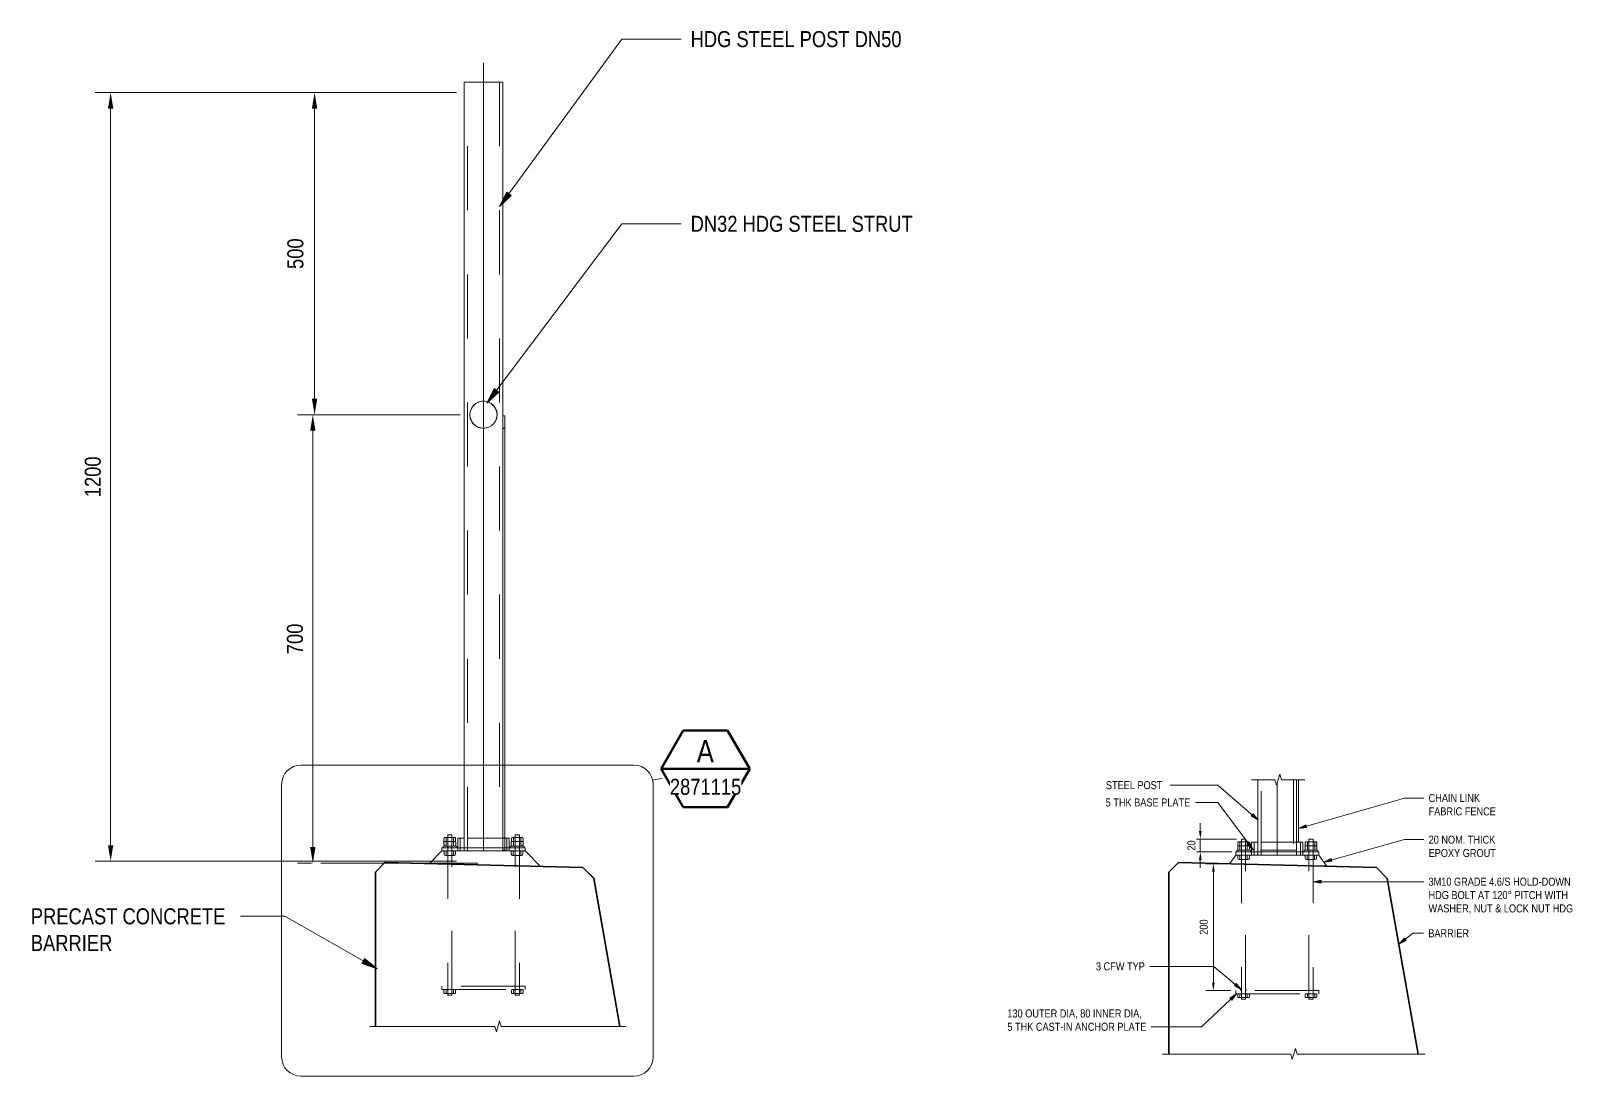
# Model space of a CAD drawing. Header units: metres. Extents: x 1 to 24, y 2 to 1737.
# Drawn here: x 9.389 to 11.798, y 20.427 to 22.059 of the extents above; entities that cross this region are included whole.
import ezdxf

# ---------------------------------------------------------------- set-up
doc = ezdxf.new("R2010")
doc.units = ezdxf.units.M
doc.linetypes.add('JacobsDash', pattern=[0.0045, 0.003, -0.0015])
doc.layers.get('Defpoints').update_dxf_attribs({"color": 41})
for name, color, linetype, lineweight in [('BRIDGE-HDRAIL', 7, 'Continuous', 18), ('D-BDGE', 7, 'Continuous', 13), ('D-BDGE-GEN-MOD', 7, 'Continuous', 35), ('D-BDGE-HDRAIL', 7, 'Continuous', 18), ('D-BDGE-LINE', 7, 'Continuous', 9), ('D-ENHA-GEN-ANNO-SYMB', 7, 'Continuous', 9), ('D-ENHA-TEXT', 7, 'Continuous', 9), ('D-ENHA-TEXT-DIMS', 7, 'Continuous', 9)]:
    doc.layers.add(name, color=color, linetype=linetype, lineweight=lineweight)
doc.styles.add('Arial Narrow', font='ARIALN.TTF', dxfattribs={"height": 0.025})
doc.styles.add('Arial Narrow_2', font='ARIALN.TTF', dxfattribs={"height": 0.035})
doc.styles.add('Arial Narrow_5', font='ARIALN.TTF', dxfattribs={"height": 0.0125})
doc.dimstyles.new('Dimension_Standard_O__mm__1', dxfattribs={"dimscale": 0.3048, "dimtxt": 0.025586, "dimasz": 0.082021, "dimexe": 0.07874, "dimexo": 0.049213, "dimgap": 0.049213, "dimtad": 1, "dimdec": 0, "dimlfac": 1000, "dimzin": 0, "dimdsep": 46, "dimtxsty": 'Arial Narrow', "dimsah": 1, "dimcen": 0.09, "dimaunit": 1, "dimadec": 4, "dimazin": 0, "dimtfac": 1, "dimtdec": 4, "dimtix": 1, "dimtmove": 0, "dimatfit": 3, "dimfxl": 1, "dimtvp": 1, "dimtfill": 1, "dimtolj": 1, "dimtzin": 0, "dimlwd": 18, "dimlwe": 18, "dimarcsym": 2})
doc.dimstyles.new('Dimension_Standard_O__mm__2', dxfattribs={"dimscale": 0.3048, "dimtxt": 0.012793, "dimasz": 0.04101, "dimexe": 0.03937, "dimexo": 0.024606, "dimgap": 0.024606, "dimtad": 1, "dimdec": 0, "dimlfac": 1000, "dimzin": 0, "dimdsep": 46, "dimtxsty": 'Arial Narrow_5', "dimsah": 1, "dimcen": 0.09, "dimaunit": 1, "dimadec": 4, "dimazin": 0, "dimtfac": 1, "dimtdec": 4, "dimtix": 1, "dimtmove": 0, "dimatfit": 3, "dimfxl": 1, "dimtvp": 1, "dimtfill": 1, "dimtolj": 1, "dimtzin": 0, "dimlwd": 18, "dimlwe": 18, "dimarcsym": 2})

# ---------------------------------------------------------------- blocks, each defined once
blk = doc.blocks.new('08_ADC_Barrier_Precast_T2D_MBP-02-B - MBP-02-B-7218747-North barrier Center Point')
at = {"layer": 'D-BDGE-GEN-MOD'}
for p, q in [((-1735.5106, 20.7611), (-1735.5256, 20.7461)), ((-1735.5256, 20.7461), (-1735.5256, 20.5051)), ((-1735.5105, 20.7612), (-1735.5106, 20.7611)), ((-1735.2017, 20.7533), (-1735.5106, 20.7611)), ((-1735.5105, 20.7612), (-1735.2016, 20.7534)), ((-1735.2017, 20.7533), (-1735.2016, 20.7534)), ((-1735.1846, 20.7362), (-1735.2017, 20.7533)), ((-1735.2016, 20.7534), (-1735.1846, 20.7363)), ((-1735.1846, 20.7363), (-1735.1439, 20.5051)), ((-1735.1846, 20.7363), (-1735.1846, 20.7362)), ((-1735.144, 20.5051), (-1735.1846, 20.7362))]:
    blk.add_line(p, q, dxfattribs=at)
blk = doc.blocks.new('Railing - 2930-7669621-North barrier Center Point')
at = {"layer": 'D-BDGE-HDRAIL', "lineweight": 9, "true_color": 0x969696}
h = blk.add_hatch(dxfattribs=at)
h.set_pattern_fill('FP_3', color=252, style=0, pattern_type=2)
h.set_pattern_definition([(89.775, (-1735.326, 20.777), (-0.00014117907, 0.03535082698), []), (90.225, (-1735.326, 20.777), (-0.00014117907, -0.03535082698), [])])
h.paths.add_polyline_path([(-1735.3235, 20.7801), (-1735.3234, 20.7802), (-1735.3235, 21.3337)])
at = {"layer": 'BRIDGE-HDRAIL'}
for p, q in [((-1735.3265, 21.4387), (-1735.3264, 21.4388)), ((-1735.3265, 21.4387), (-1735.3265, 20.7801)), ((-1735.3235, 21.4387), (-1735.3265, 21.4387)), ((-1735.3264, 21.4388), (-1735.3234, 21.4388)), ((-1735.3235, 21.4387), (-1735.3234, 21.4388)), ((-1735.3235, 20.7801), (-1735.3235, 21.4387)), ((-1735.3234, 21.4388), (-1735.3234, 20.7802)), ((-1735.3265, 20.7801), (-1735.3235, 20.7801)), ((-1735.3234, 20.7802), (-1735.3235, 20.7801))]:
    blk.add_line(p, q, dxfattribs=at)
blk = doc.blocks.new('Railing - Railing-7517329-North barrier Center Point')
at = {"layer": 'BRIDGE-HDRAIL'}
for p, q in [((-1735.3716, 21.475), (-1735.3716, 21.4749)), ((-1735.3418, 21.4448), (-1735.3417, 21.4449))]:
    blk.add_line(p, q, dxfattribs=at)
at = {"layer": 'BRIDGE-HDRAIL', "flags": 128}
for points in [[(-1735.3355, 21.4599), (-1735.3362, 21.4649), (-1735.338, 21.4697), (-1735.3409, 21.4739), (-1735.3447, 21.4773), (-1735.3492, 21.4797), (-1735.3542, 21.4809), (-1735.3593, 21.4809), (-1735.3643, 21.4797), (-1735.3688, 21.4773), (-1735.3726, 21.4739), (-1735.3755, 21.4697), (-1735.3773, 21.4649), (-1735.3779, 21.4599)], [(-1735.3779, 21.4599), (-1735.3773, 21.4548), (-1735.3755, 21.45), (-1735.3726, 21.4458), (-1735.3688, 21.4424), (-1735.3643, 21.4401), (-1735.3593, 21.4388), (-1735.3542, 21.4388), (-1735.3492, 21.4401), (-1735.3447, 21.4424), (-1735.3409, 21.4458), (-1735.338, 21.45), (-1735.3362, 21.4548), (-1735.3355, 21.4599)]]:
    blk.add_lwpolyline(points, dxfattribs=at)
at = {"layer": 'D-BDGE-HDRAIL'}
for p, q in [((-1735.3725, 21.474), (-1735.3688, 21.4773)), ((-1735.3409, 21.4458), (-1735.3446, 21.4425))]:
    blk.add_line(p, q, dxfattribs=at)
at = {"layer": 'D-BDGE-HDRAIL', "flags": 128}
for points in [[(-1735.3642, 21.4798), (-1735.3592, 21.481), (-1735.3541, 21.481), (-1735.3491, 21.4798), (-1735.3446, 21.4774), (-1735.3408, 21.474), (-1735.3379, 21.4698), (-1735.3361, 21.465), (-1735.3354, 21.46)], [(-1735.3354, 21.46), (-1735.3361, 21.4549), (-1735.3379, 21.4501)]]:
    blk.add_lwpolyline(points, dxfattribs=at)
blk.add_blockref('Railing - 2930-7669621-North barrier Center Point', (0, 0))
blk = doc.blocks.new('SC_DET_BREAK LINE - Std Break-7624116-North barrier Center Point')
at = {"layer": 'D-BDGE-LINE', "lineweight": 13}
for p, q in [((-1735.339, 20.5051), (-1735.534, 20.5051)), ((-1735.3365, 20.4964), (-1735.339, 20.5051)), ((-1735.3315, 20.5139), (-1735.3365, 20.4964)), ((-1735.329, 20.5051), (-1735.3315, 20.5139)), ((-1735.134, 20.5051), (-1735.329, 20.5051))]:
    blk.add_line(p, q, dxfattribs=at)
blk = doc.blocks.new('08_ADC_Barrier_Precast_T2D_MBP-02-B - MBP-02-B-7218747-North barrier Center Point - Callout 1')
at = {"layer": 'D-BDGE-GEN-MOD'}
for p, q in [((-1735.5106, 20.7611), (-1735.5256, 20.7461)), ((-1735.5256, 20.7461), (-1735.5255, 20.7462)), ((-1735.5256, 20.7461), (-1735.5256, 20.4619)), ((-1735.5105, 20.7612), (-1735.5106, 20.7611)), ((-1735.2017, 20.7533), (-1735.5106, 20.7611)), ((-1735.2017, 20.7533), (-1735.2016, 20.7534)), ((-1735.1846, 20.7362), (-1735.2017, 20.7533)), ((-1735.1845, 20.7363), (-1735.1846, 20.7362)), ((-1735.1364, 20.4619), (-1735.1846, 20.7362))]:
    blk.add_line(p, q, dxfattribs=at)
blk = doc.blocks.new('SC_DET_BREAK LINE - Std Break-7623947-North barrier Center Point - Callout 1')
at = {"layer": 'D-BDGE-LINE', "lineweight": 13}
for p, q in [((-1735.3355, 20.4619), (-1735.5355, 20.4619)), ((-1735.333, 20.4532), (-1735.3355, 20.4619)), ((-1735.328, 20.4707), (-1735.333, 20.4532)), ((-1735.3255, 20.4619), (-1735.328, 20.4707)), ((-1735.1255, 20.4619), (-1735.3255, 20.4619))]:
    blk.add_line(p, q, dxfattribs=at)
blk = doc.blocks.new('SC_DET_BREAK LINE - Std Break-7624014-North barrier Center Point - Callout 1')
at = {"layer": 'D-BDGE-LINE', "lineweight": 13}
for p, q in [((-1735.3968, 20.8902), (-1735.3601, 20.8902)), ((-1735.3601, 20.8902), (-1735.3576, 20.8815)), ((-1735.3576, 20.8815), (-1735.3526, 20.899)), ((-1735.3526, 20.899), (-1735.3501, 20.8902)), ((-1735.3501, 20.8902), (-1735.3135, 20.8902))]:
    blk.add_line(p, q, dxfattribs=at)
blk = doc.blocks.new('DIMBLOCK26-North barrier Center Point')
at = {"layer": 'D-ENHA-TEXT-DIMS', "color": 0, "lineweight": 18, "transparency": 16777216}
for p, q in [((10.0538, 21.963), (9.4898, 21.963)), ((9.5138, 21.938), (9.5138, 20.788)), ((10.0538, 20.763), (9.4898, 20.763))]:
    blk.add_line(p, q, dxfattribs=at)
at = {"layer": 'D-ENHA-TEXT-DIMS', "color": 0, "transparency": 16777216}
for points in [[(9.5096, 21.938), (9.5179, 21.938), (9.5138, 21.963)], [(9.5096, 20.788), (9.5179, 20.788), (9.5138, 20.763)]]:
    blk.add_solid(points, dxfattribs=at)
at = {"layer": 'Defpoints', "color": 0, "transparency": 16777216}
for p in [(10.0688, 21.963), (9.5138, 20.763), (10.0688, 20.763)]:
    blk.add_point(p, dxfattribs=at)
at = {"layer": 'D-ENHA-TEXT-DIMS', "color": 0, "lineweight": 18, "transparency": 16777216, "insert": (9.486, 21.363), "char_height": 0.025, "width": 0.076026, "attachment_point": 5, "rotation": 90, "style": 'Arial Narrow', "bg_fill": 3, "box_fill_scale": 1.1, "bg_fill_color": 256, "bg_fill_true_color": 13158600, "bg_fill_transparency": 0}
blk.add_mtext('\\A1;1200', dxfattribs=at)
blk = doc.blocks.new('DIMBLOCK27-North barrier Center Point')
at = {"layer": 'D-ENHA-TEXT-DIMS', "color": 0, "lineweight": 18, "transparency": 16777216}
for p, q in [((10.0538, 21.963), (9.8083, 21.963)), ((9.8323, 21.938), (9.8323, 21.4849)), ((10.0599, 21.4599), (9.8083, 21.4599))]:
    blk.add_line(p, q, dxfattribs=at)
at = {"layer": 'D-ENHA-TEXT-DIMS', "color": 0, "transparency": 16777216}
for points in [[(9.8281, 21.938), (9.8364, 21.938), (9.8323, 21.963)], [(9.8281, 21.4849), (9.8364, 21.4849), (9.8323, 21.4599)]]:
    blk.add_solid(points, dxfattribs=at)
at = {"layer": 'Defpoints', "color": 0, "transparency": 16777216}
for p in [(10.0688, 21.963), (9.8323, 21.4599), (10.0749, 21.4599)]:
    blk.add_point(p, dxfattribs=at)
at = {"layer": 'D-ENHA-TEXT-DIMS', "color": 0, "lineweight": 18, "transparency": 16777216, "insert": (9.8024, 21.7114), "char_height": 0.025, "width": 0.05702, "attachment_point": 5, "rotation": 90, "style": 'Arial Narrow', "bg_fill": 3, "box_fill_scale": 1.1, "bg_fill_color": 256, "bg_fill_true_color": 13158600, "bg_fill_transparency": 0}
blk.add_mtext('\\A1;500\u200e', dxfattribs=at)
blk = doc.blocks.new('DIMBLOCK28-North barrier Center Point')
at = {"layer": 'D-ENHA-TEXT-DIMS', "color": 0, "lineweight": 18, "transparency": 16777216}
for p, q in [((10.0599, 21.4599), (9.8055, 21.4599)), ((9.8295, 20.7851), (9.8295, 21.4349)), ((9.8272, 20.7601), (9.8055, 20.7601))]:
    blk.add_line(p, q, dxfattribs=at)
at = {"layer": 'D-ENHA-TEXT-DIMS', "color": 0, "transparency": 16777216}
for points in [[(9.8253, 21.4349), (9.8337, 21.4349), (9.8295, 21.4599)], [(9.8253, 20.7851), (9.8337, 20.7851), (9.8295, 20.7601)]]:
    blk.add_solid(points, dxfattribs=at)
at = {"layer": 'Defpoints', "color": 0, "transparency": 16777216}
for p in [(9.8295, 21.4599), (10.0749, 21.4599), (9.8422, 20.7601)]:
    blk.add_point(p, dxfattribs=at)
at = {"layer": 'D-ENHA-TEXT-DIMS', "color": 0, "lineweight": 18, "transparency": 16777216, "insert": (9.8017, 21.11), "char_height": 0.025, "width": 0.05702, "attachment_point": 5, "rotation": 90, "style": 'Arial Narrow', "bg_fill": 3, "box_fill_scale": 1.1, "bg_fill_color": 256, "bg_fill_true_color": 13158600, "bg_fill_transparency": 0}
blk.add_mtext('\\A1;700', dxfattribs=at)
blk = doc.blocks.new('Section - SheetRef-4900799-North barrier Center Point')
at = {"layer": 'D-ENHA-GEN-ANNO-SYMB', "lineweight": 50}
for p, q in [((-1735.0448, 20.9671), (-1735.0794, 20.9071)), ((-1734.9755, 20.9671), (-1735.0448, 20.9671)), ((-1734.9409, 20.9071), (-1734.9755, 20.9671)), ((-1735.0794, 20.9071), (-1734.9409, 20.9071)), ((-1735.0794, 20.9071), (-1735.0448, 20.8471)), ((-1734.9755, 20.8471), (-1734.9409, 20.9071)), ((-1735.0448, 20.8471), (-1734.9755, 20.8471))]:
    blk.add_line(p, q, dxfattribs=at)
blk = doc.blocks.new('DIMBLOCK29-North barrier Center Point - Callout 1')
at = {"layer": 'D-ENHA-TEXT-DIMS', "color": 0, "lineweight": 18, "transparency": 16777216}
for p, q in [((11.2156, 20.81), (11.2156, 20.8225)), ((11.2723, 20.7975), (11.2036, 20.7975)), ((11.2156, 20.7975), (11.2156, 20.7775)), ((11.265, 20.7775), (11.2036, 20.7775)), ((11.2156, 20.765), (11.2156, 20.7525))]:
    blk.add_line(p, q, dxfattribs=at)
at = {"layer": 'D-ENHA-TEXT-DIMS', "color": 0, "transparency": 16777216}
for points in [[(11.2135, 20.81), (11.2177, 20.81), (11.2156, 20.7975)], [(11.2135, 20.765), (11.2177, 20.765), (11.2156, 20.7775)]]:
    blk.add_solid(points, dxfattribs=at)
at = {"layer": 'Defpoints', "color": 0, "transparency": 16777216}
for p in [(11.2798, 20.7975), (11.2725, 20.7775)]:
    blk.add_point(p, dxfattribs=at)
at = {"layer": 'D-ENHA-TEXT-DIMS', "color": 0, "lineweight": 18, "transparency": 16777216, "insert": (11.2017, 20.7875), "char_height": 0.0125, "width": 0.019007, "attachment_point": 5, "rotation": 90, "style": 'Arial Narrow_5', "bg_fill": 3, "box_fill_scale": 1.1, "bg_fill_color": 256, "bg_fill_true_color": 13158600, "bg_fill_transparency": 0}
blk.add_mtext('\\A1;20', dxfattribs=at)
at = {"layer": 'Defpoints', "color": 0, "transparency": 16777216}
blk.add_point((11.2156, 20.7775), dxfattribs=at)
blk = doc.blocks.new('DIMBLOCK30-North barrier Center Point - Callout 1')
at = {"layer": 'D-ENHA-TEXT-DIMS', "color": 0, "lineweight": 18, "transparency": 16777216}
for p, q in [((11.2539, 20.759), (11.224, 20.759)), ((11.236, 20.5736), (11.236, 20.7465)), ((11.2633, 20.5611), (11.224, 20.5611))]:
    blk.add_line(p, q, dxfattribs=at)
at = {"layer": 'D-ENHA-TEXT-DIMS', "color": 0, "transparency": 16777216}
for points in [[(11.2339, 20.7465), (11.2381, 20.7465), (11.236, 20.759)], [(11.2339, 20.5736), (11.2381, 20.5736), (11.236, 20.5611)]]:
    blk.add_solid(points, dxfattribs=at)
at = {"layer": 'Defpoints', "color": 0, "transparency": 16777216}
for p in [(11.236, 20.759), (11.2614, 20.759), (11.2708, 20.5611)]:
    blk.add_point(p, dxfattribs=at)
at = {"layer": 'D-ENHA-TEXT-DIMS', "color": 0, "lineweight": 18, "transparency": 16777216, "insert": (11.221, 20.6601), "char_height": 0.0125, "width": 0.02851, "attachment_point": 5, "rotation": 90, "style": 'Arial Narrow_5', "bg_fill": 3, "box_fill_scale": 1.1, "bg_fill_color": 256, "bg_fill_true_color": 13158600, "bg_fill_transparency": 0}
blk.add_mtext('\\A1;200\u200e', dxfattribs=at)

msp = doc.modelspace()

# ---------------------------------------------------------------- hatches: boundary and pattern name
at = {"layer": 'D-ENHA-TEXT'}
for points in [[(10.1211751, 21.7848148), (10.1394834, 21.8024), (10.1323648, 21.8076013)], [(10.1012875, 21.4781374), (10.1198568, 21.4954467), (10.1128168, 21.5007539)], [(11.3059049, 20.8269138), (11.2979282, 20.836787), (11.2950324, 20.8334634)], [(11.3688606, 20.8140774), (11.3814834, 20.8154088), (11.3802668, 20.8196458)], [(11.2986812, 20.7800681), (11.2929712, 20.7914041), (11.2894385, 20.7887675)], [(11.408236, 20.761719), (11.4208713, 20.7629266), (11.4196963, 20.7671753)], [(11.3920204, 20.7309639), (11.4045204, 20.7287598), (11.4045204, 20.733168)], [(11.5256397, 20.6336458), (11.5369415, 20.6394231), (11.5342839, 20.6429401)], [(9.9299333, 20.59478), (9.9104093, 20.6110049), (9.9060375, 20.6033488)], [(11.27966, 20.5622235), (11.2715745, 20.5720078), (11.2687157, 20.5686524)], [(11.2724928, 20.556295), (11.2618817, 20.54933), (11.2649038, 20.5461208)]]:
    msp.add_hatch(color=256, dxfattribs=at).paths.add_polyline_path(points)

# ---------------------------------------------------------------- linework, layer by layer
at = {"layer": 'D-BDGE', "color": 7, "lineweight": 9, "true_color": 0xffffff}
for p, q in [((10.0961177, 20.7791006), (10.0961177, 22.0091006)), ((11.3358103, 20.7725459), (11.3358103, 20.8856705)), ((10.0872015, 20.760137), (9.8422015, 20.760137))]:
    msp.add_line(p, q, dxfattribs=at)
at = {"layer": 'D-BDGE', "lineweight": 9}
for p, q in [((10.0659677, 20.7791006), (10.0659677, 21.9791006)), ((10.1262677, 21.9791006), (10.1262677, 20.7791006)), ((10.1262677, 21.4582121), (10.1293172, 21.4582121)), ((10.1293172, 21.4582121), (10.1293172, 20.7995359)), ((11.3056603, 20.7725459), (11.3056603, 20.8902412)), ((11.3659603, 20.8902412), (11.3659603, 20.7725459)), ((11.3690098, 20.8902412), (11.3690098, 20.7929811)), ((10.1361177, 20.7991006), (10.1261177, 20.7991006)), ((10.1293172, 20.7995359), (10.1262677, 20.7995359)), ((10.1324447, 20.7991006), (10.1324447, 20.7791006)), ((10.1361177, 20.7791006), (10.1361177, 20.7991006)), ((10.1394393, 20.792436), (10.1394393, 20.7888249)), ((10.1396255, 20.798762), (10.1396255, 20.7947748)), ((10.1406619, 20.7997984), (10.1563147, 20.7997984)), ((10.1407574, 20.7937541), (10.1563147, 20.7937541)), ((10.1569311, 20.7937541), (10.1407574, 20.7937541)), ((10.1430519, 20.7867098), (10.1430519, 20.7987984)), ((10.1440519, 20.7997984), (10.1520942, 20.7997984)), ((10.1440519, 20.7937541), (10.1520942, 20.7937541)), ((10.1440519, 20.7937541), (10.1520942, 20.7937541)), ((10.1455397, 20.8041006), (10.1520942, 20.8041006)), ((10.154582, 20.7867098), (10.154582, 20.7987984)), ((10.1578553, 20.7978884), (10.1578553, 20.7947541)), ((10.1578553, 20.7925114), (10.1578553, 20.7888249)), ((11.3758103, 20.7925459), (11.3658103, 20.7925459)), ((11.3690098, 20.7929811), (11.3659603, 20.7929811)), ((11.3721373, 20.7925459), (11.3721373, 20.7725459)), ((11.3758103, 20.7725459), (11.3758103, 20.7925459)), ((11.3793181, 20.7922072), (11.3793181, 20.7882201)), ((11.3803545, 20.7932436), (11.3960073, 20.7932436)), ((11.3827445, 20.780155), (11.3827445, 20.7922436)), ((11.3837445, 20.7932436), (11.3917868, 20.7932436)), ((11.3852323, 20.7975459), (11.3917868, 20.7975459)), ((11.3942746, 20.780155), (11.3942746, 20.7922436)), ((11.3975479, 20.7913336), (11.3975479, 20.7881993)), ((10.1324447, 20.7791006), (10.1361177, 20.7791006)), ((10.1378605, 20.7867098), (10.155681, 20.7867098)), ((10.1378605, 20.7841006), (10.1378605, 20.7867098)), ((10.1532387, 20.7867098), (10.1430519, 20.7867098)), ((10.1430519, 20.7867098), (10.1593794, 20.7867098)), ((10.1593794, 20.7841006), (10.1593794, 20.7867098)), ((10.1611177, 20.7791006), (10.1611177, 20.7841006)), ((10.1611177, 20.7841006), (10.1611177, 20.7791006)), ((11.3721373, 20.7725459), (11.3758103, 20.7725459)), ((11.3775531, 20.780155), (11.3953736, 20.780155)), ((11.3775531, 20.7775459), (11.3775531, 20.780155)), ((11.3791319, 20.7858812), (11.3791319, 20.7822701)), ((11.38045, 20.7871993), (11.3960073, 20.7871993)), ((11.3966237, 20.7871993), (11.38045, 20.7871993)), ((11.3929313, 20.780155), (11.3827445, 20.780155)), ((11.3827445, 20.780155), (11.399072, 20.780155)), ((11.3837445, 20.7871993), (11.3917868, 20.7871993)), ((11.3837445, 20.7871993), (11.3917868, 20.7871993)), ((11.3975479, 20.7859566), (11.3975479, 20.7822701)), ((11.399072, 20.7775459), (11.399072, 20.780155)), ((11.4008103, 20.7725459), (11.4008103, 20.7775459)), ((11.4008103, 20.7775459), (11.4008103, 20.7725459)), ((10.0311177, 20.5676596), (10.0311177, 20.5626596)), ((10.0343801, 20.5607497), (10.0343801, 20.5576153)), ((10.0353044, 20.5566153), (10.051478, 20.5566153)), ((10.0515735, 20.5626596), (10.0359207, 20.5626596)), ((10.051478, 20.5566153), (10.0359207, 20.5566153)), ((10.0376535, 20.5616596), (10.0376535, 20.5575997)), ((10.0481835, 20.5626596), (10.0401413, 20.5626596)), ((10.0481835, 20.5566153), (10.0401413, 20.5566153)), ((10.0481835, 20.5566153), (10.0401413, 20.5566153)), ((10.0481835, 20.5565997), (10.0401413, 20.5565997)), ((10.0401413, 20.5541006), (10.0466957, 20.5541006)), ((10.0491835, 20.5616596), (10.0491835, 20.5575997)), ((10.0526099, 20.5616232), (10.0526099, 20.5576361)), ((10.1396255, 20.5616232), (10.1396255, 20.5576361)), ((10.1406619, 20.5626596), (10.1563147, 20.5626596)), ((10.1407574, 20.5566153), (10.1563147, 20.5566153)), ((10.1569311, 20.5566153), (10.1407574, 20.5566153)), ((10.1430519, 20.5616596), (10.1430519, 20.5575997)), ((10.1440519, 20.5626596), (10.1520942, 20.5626596)), ((10.1440519, 20.5566153), (10.1520942, 20.5566153)), ((10.1440519, 20.5566153), (10.1520942, 20.5566153)), ((10.1440519, 20.5565997), (10.1520942, 20.5565997)), ((10.1520942, 20.5541006), (10.1455397, 20.5541006)), ((10.154582, 20.5616596), (10.154582, 20.5575997)), ((10.1578553, 20.5607497), (10.1578553, 20.5576153)), ((10.1611177, 20.5626596), (10.1611177, 20.5676596)), ((11.2708103, 20.5611049), (11.2708103, 20.5561049)), ((11.2740727, 20.5541949), (11.2740727, 20.5510606)), ((11.274997, 20.5500606), (11.2911706, 20.5500606)), ((11.2912661, 20.5561049), (11.2756133, 20.5561049)), ((11.2911706, 20.5500606), (11.2756133, 20.5500606)), ((11.277346, 20.5551049), (11.277346, 20.551045)), ((11.2878761, 20.5561049), (11.2798339, 20.5561049)), ((11.2878761, 20.5500606), (11.2798339, 20.5500606)), ((11.2878761, 20.5500606), (11.2798339, 20.5500606)), ((11.2878761, 20.550045), (11.2798339, 20.550045)), ((11.2798339, 20.5475459), (11.2863883, 20.5475459)), ((11.2888761, 20.5551049), (11.2888761, 20.551045)), ((11.2923025, 20.5550685), (11.2923025, 20.5510814)), ((11.3793181, 20.5550685), (11.3793181, 20.5510814)), ((11.3803545, 20.5561049), (11.3960073, 20.5561049)), ((11.38045, 20.5500606), (11.3960073, 20.5500606)), ((11.3966237, 20.5500606), (11.38045, 20.5500606)), ((11.3827445, 20.5551049), (11.3827445, 20.551045)), ((11.3837445, 20.5561049), (11.3917868, 20.5561049)), ((11.3837445, 20.5500606), (11.3917868, 20.5500606)), ((11.3837445, 20.5500606), (11.3917868, 20.5500606)), ((11.3837445, 20.550045), (11.3917868, 20.550045)), ((11.3917868, 20.5475459), (11.3852323, 20.5475459)), ((11.3942746, 20.5551049), (11.3942746, 20.551045)), ((11.3975479, 20.5541949), (11.3975479, 20.5510606)), ((11.4008103, 20.5561049), (11.4008103, 20.5611049))]:
    msp.add_line(p, q, dxfattribs=at)
at = {"layer": 'D-BDGE'}
for p, q in [((10.0659677, 21.9791006), (10.1262677, 21.9791006)), ((10.0343801, 20.7978884), (10.0343801, 20.7947541)), ((10.0343801, 20.7947541), (10.0343801, 20.7888249)), ((10.0353044, 20.7937541), (10.0517528, 20.7937541)), ((10.0515735, 20.7997984), (10.0359207, 20.7997984)), ((10.0515735, 20.7937541), (10.0359207, 20.7937541)), ((10.0376535, 20.7867098), (10.0376535, 20.7987984)), ((10.0466957, 20.8041006), (10.0401413, 20.8041006)), ((10.0481835, 20.7997984), (10.0401413, 20.7997984)), ((10.0481835, 20.7937541), (10.0401413, 20.7937541)), ((10.0481835, 20.7937541), (10.0401413, 20.7937541)), ((10.0491835, 20.7867098), (10.0491835, 20.7987984)), ((10.0526099, 20.798762), (10.0526099, 20.7947748)), ((10.0527961, 20.7925205), (10.0527961, 20.7888249)), ((10.0560686, 20.7991006), (10.0560686, 20.7791006)), ((10.0659677, 20.7991006), (10.0560686, 20.7991006)), ((10.0597416, 20.7791006), (10.0597416, 20.7991006)), ((10.1261177, 20.7991006), (10.0709677, 20.7991006)), ((11.2740727, 20.7913336), (11.2740727, 20.7881993)), ((11.2740727, 20.7881993), (11.2740727, 20.7822701)), ((11.2912661, 20.7932436), (11.2756133, 20.7932436)), ((11.277346, 20.780155), (11.277346, 20.7922436)), ((11.2863883, 20.7975459), (11.2798339, 20.7975459)), ((11.2878761, 20.7932436), (11.2798339, 20.7932436)), ((11.2888761, 20.780155), (11.2888761, 20.7922436)), ((11.2923025, 20.7922072), (11.2923025, 20.7882201)), ((11.2957612, 20.7925459), (11.2957612, 20.7725459)), ((11.3056603, 20.7925459), (11.2957612, 20.7925459)), ((11.2994342, 20.7725459), (11.2994342, 20.7925459)), ((11.3658103, 20.7925459), (11.3106603, 20.7925459)), ((10.0311177, 20.7791006), (10.0114921, 20.759475)), ((10.1611177, 20.7841006), (10.0311177, 20.7841006)), ((10.0311177, 20.7841006), (10.0311177, 20.7791006)), ((10.0311177, 20.7791006), (10.1611177, 20.7791006)), ((10.0491835, 20.7867098), (10.032856, 20.7867098)), ((10.032856, 20.7841006), (10.032856, 20.7867098)), ((10.0344486, 20.7769606), (10.0344486, 20.7739734)), ((10.0353044, 20.7791006), (10.0515735, 20.7791006)), ((10.0515735, 20.7791006), (10.0359207, 20.7791006)), ((10.054375, 20.7867098), (10.0365545, 20.7867098)), ((10.0504198, 20.7720563), (10.0365545, 20.7720563)), ((10.0376535, 20.7781006), (10.0376535, 20.7730563)), ((10.0386535, 20.7720563), (10.0481835, 20.7720563)), ((10.0389967, 20.7867098), (10.0491835, 20.7867098)), ((10.0481835, 20.7791006), (10.0401413, 20.7791006)), ((10.0481835, 20.7791006), (10.0401413, 20.7791006)), ((10.0481835, 20.7720563), (10.0401413, 20.7720563)), ((10.0481835, 20.7720563), (10.0401413, 20.7720563)), ((10.0491835, 20.7726777), (10.0491835, 20.7781006)), ((10.052535, 20.7784512), (10.052535, 20.7741715)), ((10.054375, 20.7841006), (10.054375, 20.7867098)), ((10.0560686, 20.7791006), (10.0597416, 20.7791006)), ((10.1394486, 20.7769606), (10.1394486, 20.7739734)), ((10.1403044, 20.7791006), (10.1565735, 20.7791006)), ((10.1565735, 20.7791006), (10.1409207, 20.7791006)), ((10.1554198, 20.7720563), (10.1415545, 20.7720563)), ((10.1426535, 20.7781006), (10.1426535, 20.7730563)), ((10.1436535, 20.7720563), (10.1531835, 20.7720563)), ((10.1531835, 20.7791006), (10.1451413, 20.7791006)), ((10.1531835, 20.7791006), (10.1451413, 20.7791006)), ((10.1531835, 20.7720563), (10.1451413, 20.7720563)), ((10.1531835, 20.7720563), (10.1451413, 20.7720563)), ((10.1541835, 20.7726777), (10.1541835, 20.7781006)), ((10.157535, 20.7784512), (10.157535, 20.7741715)), ((10.1611177, 20.7791006), (10.1858665, 20.7543519)), ((10.1858665, 20.7543519), (10.1611177, 20.7791006)), ((11.2708103, 20.7725459), (11.2613525, 20.7590387)), ((11.4008103, 20.7775459), (11.2708103, 20.7775459)), ((11.2708103, 20.7775459), (11.2708103, 20.7725459)), ((11.2708103, 20.7725459), (11.4008103, 20.7725459)), ((11.2888761, 20.780155), (11.2725486, 20.780155)), ((11.2725486, 20.7775459), (11.2725486, 20.780155)), ((11.2741412, 20.7704059), (11.2741412, 20.7674187)), ((11.274997, 20.7871993), (11.2914454, 20.7871993)), ((11.274997, 20.7725459), (11.2912661, 20.7725459)), ((11.2912661, 20.7871993), (11.2756133, 20.7871993)), ((11.2912661, 20.7725459), (11.2756133, 20.7725459)), ((11.2940676, 20.780155), (11.2762471, 20.780155)), ((11.2901124, 20.7655016), (11.2762471, 20.7655016)), ((11.277346, 20.7715459), (11.277346, 20.7665016)), ((11.278346, 20.7655016), (11.2878761, 20.7655016)), ((11.2786893, 20.780155), (11.2888761, 20.780155)), ((11.2878761, 20.7871993), (11.2798339, 20.7871993)), ((11.2878761, 20.7871993), (11.2798339, 20.7871993)), ((11.2878761, 20.7725459), (11.2798339, 20.7725459)), ((11.2878761, 20.7725459), (11.2798339, 20.7725459)), ((11.2878761, 20.7655016), (11.2798339, 20.7655016)), ((11.2878761, 20.7655016), (11.2798339, 20.7655016)), ((11.2888761, 20.7661229), (11.2888761, 20.7715459)), ((11.2922276, 20.7718964), (11.2922276, 20.7676167)), ((11.2924887, 20.7859658), (11.2924887, 20.7822701)), ((11.2940676, 20.7775459), (11.2940676, 20.780155)), ((11.2957612, 20.7725459), (11.2994342, 20.7725459)), ((11.3791412, 20.7704059), (11.3791412, 20.7674187)), ((11.379997, 20.7725459), (11.3962661, 20.7725459)), ((11.3962661, 20.7725459), (11.3806133, 20.7725459)), ((11.3951124, 20.7655016), (11.3812471, 20.7655016)), ((11.382346, 20.7715459), (11.382346, 20.7665016)), ((11.383346, 20.7655016), (11.3928761, 20.7655016)), ((11.3928761, 20.7725459), (11.3848339, 20.7725459)), ((11.3928761, 20.7725459), (11.3848339, 20.7725459)), ((11.3928761, 20.7655016), (11.3848339, 20.7655016)), ((11.3928761, 20.7655016), (11.3848339, 20.7655016)), ((11.3938761, 20.7661229), (11.3938761, 20.7715459)), ((11.3972276, 20.7718964), (11.3972276, 20.7676167)), ((11.4008103, 20.7725459), (11.4126234, 20.755675)), ((11.2613525, 20.7590387), (11.4126234, 20.755675)), ((11.2783833, 20.5611049), (11.2798339, 20.5625555)), ((11.2878389, 20.5611049), (11.2863883, 20.5625555)), ((11.3837817, 20.5611049), (11.3852323, 20.5625555)), ((11.3932374, 20.5611049), (11.3917868, 20.5625555))]:
    msp.add_line(p, q, dxfattribs=at)
at = {"layer": 'D-BDGE', "linetype": 'JacobsDash', "lineweight": 9}
for p, q in [((10.0709677, 20.7791006), (10.0709677, 21.9791006)), ((10.1212677, 21.9791006), (10.1212677, 20.7791006)), ((11.3106603, 20.7725459), (11.3106603, 20.8902412)), ((11.3609603, 20.8902412), (11.3609603, 20.7725459)), ((10.0401413, 20.8041006), (10.0401413, 20.5541006)), ((10.0466957, 20.5541006), (10.0466957, 20.8041006)), ((10.1455397, 20.5541006), (10.1455397, 20.8041006)), ((10.1520942, 20.8041006), (10.1520942, 20.5541006)), ((11.2798339, 20.7975459), (11.2798339, 20.5475459)), ((11.2863883, 20.5475459), (11.2863883, 20.7975459)), ((11.3852323, 20.5475459), (11.3852323, 20.7975459)), ((11.3917868, 20.7975459), (11.3917868, 20.5475459)), ((10.1611177, 20.5676596), (10.0311177, 20.5676596)), ((10.0311177, 20.5626596), (10.1611177, 20.5626596)), ((11.4008103, 20.5611049), (11.2708103, 20.5611049)), ((11.2708103, 20.5561049), (11.4008103, 20.5561049))]:
    msp.add_line(p, q, dxfattribs=at)
at = {"layer": 'D-BDGE', "linetype": 'JacobsDash'}
msp.add_line((11.3096381, 20.780137), (11.3646381, 20.780137), dxfattribs=at)
at = {"layer": 'D-BDGE'}
msp.add_circle((10.0961605, 21.4600453), 0.0212002, dxfattribs=at)
for centre, radius, start, end in [((10.0359207, 20.798222), 0.0015763, 90, 192.219368), ((10.0359207, 20.7921777), 0.0015763, 90, 192.219368), ((10.0354179, 20.7947842), 0.0010364, 180, 263.7106054), ((10.0365545, 20.7888249), 0.0021151, 180, 270), ((10.0386535, 20.7987984), 0.001, 90, 180), ((10.0386535, 20.7927541), 0.001, 90, 180), ((10.0386535, 20.7927541), 0.001, 90, 180), ((10.0481835, 20.7987984), 0.001, 0, 90), ((10.0481835, 20.7927541), 0.001, 0, 90), ((10.0481835, 20.7927541), 0.001, 0, 90), ((10.050681, 20.7888249), 0.0021151, 270, 0), ((10.0515735, 20.798762), 0.0010364, 0, 90), ((10.0515735, 20.7927177), 0.0010364, 0, 90), ((10.0515735, 20.7947748), 0.0010364, 279.9611184, 0), ((11.2756133, 20.7916673), 0.0015763, 90, 192.2193679), ((11.2751105, 20.7882295), 0.0010364, 180, 263.7106054), ((11.278346, 20.7922436), 0.001, 90, 180), ((11.2878761, 20.7922436), 0.001, 0, 90), ((11.2912661, 20.7922072), 0.0010364, 0, 90), ((11.2912661, 20.7882201), 0.0010364, 279.9611184, 0), ((10.0359207, 20.7775243), 0.0015763, 90, 200.952296), ((10.0365545, 20.7741715), 0.0021151, 185.3723012, 270), ((10.0386535, 20.7781006), 0.001, 90, 180), ((10.0386535, 20.7781006), 0.001, 90, 180), ((10.0386535, 20.7730563), 0.001, 180, 270), ((10.0386535, 20.7730563), 0.001, 180, 270), ((10.0481835, 20.7781006), 0.001, 0, 90), ((10.0481835, 20.7781006), 0.001, 0, 90), ((10.0481835, 20.7730563), 0.001, 270, 0), ((10.0481835, 20.7730563), 0.001, 270, 0), ((10.0504198, 20.7741715), 0.0021151, 270, 0), ((10.0515735, 20.7780642), 0.0010364, 0, 90), ((10.1409207, 20.7775243), 0.0015763, 90, 200.952296), ((10.1415545, 20.7741715), 0.0021151, 185.3723012, 270), ((10.1436535, 20.7781006), 0.001, 90, 180), ((10.1436535, 20.7781006), 0.001, 90, 180), ((10.1436535, 20.7730563), 0.001, 180, 270), ((10.1436535, 20.7730563), 0.001, 180, 270), ((10.1531835, 20.7781006), 0.001, 0, 90), ((10.1531835, 20.7781006), 0.001, 0, 90), ((10.1531835, 20.7730563), 0.001, 270, 0), ((10.1531835, 20.7730563), 0.001, 270, 0), ((10.1554198, 20.7741715), 0.0021151, 270, 0), ((10.1565735, 20.7780642), 0.0010364, 0, 90), ((11.2756133, 20.785623), 0.0015763, 90, 192.219368), ((11.2756133, 20.7709695), 0.0015763, 90, 200.952296), ((11.2762471, 20.7822701), 0.0021151, 180, 270), ((11.2762471, 20.7676167), 0.0021151, 185.3723012, 270), ((11.278346, 20.7861993), 0.001, 90, 180), ((11.278346, 20.7861993), 0.001, 90, 180), ((11.278346, 20.7715459), 0.001, 90, 180), ((11.278346, 20.7715459), 0.001, 90, 180), ((11.278346, 20.7665016), 0.001, 180, 270), ((11.278346, 20.7665016), 0.001, 180, 270), ((11.2878761, 20.7861993), 0.001, 0, 90), ((11.2878761, 20.7861993), 0.001, 0, 90), ((11.2878761, 20.7715459), 0.001, 0, 90), ((11.2878761, 20.7715459), 0.001, 0, 90), ((11.2878761, 20.7665016), 0.001, 270, 0), ((11.2878761, 20.7665016), 0.001, 270, 0), ((11.2901124, 20.7676167), 0.0021151, 270, 0), ((11.2903736, 20.7822701), 0.0021151, 270, 0), ((11.2912661, 20.7861629), 0.0010364, 0, 90), ((11.2912661, 20.7715095), 0.0010364, 0, 90), ((11.3806133, 20.7709695), 0.0015763, 90, 200.952296), ((11.3812471, 20.7676167), 0.0021151, 185.3723012, 270), ((11.383346, 20.7715459), 0.001, 90, 180), ((11.383346, 20.7715459), 0.001, 90, 180), ((11.383346, 20.7665016), 0.001, 180, 270), ((11.383346, 20.7665016), 0.001, 180, 270), ((11.3928761, 20.7715459), 0.001, 0, 90), ((11.3928761, 20.7715459), 0.001, 0, 90), ((11.3928761, 20.7665016), 0.001, 270, 0), ((11.3928761, 20.7665016), 0.001, 270, 0), ((11.3951124, 20.7676167), 0.0021151, 270, 0), ((11.3962661, 20.7715095), 0.0010364, 0, 90)]:
    msp.add_arc(centre, radius, start, end, dxfattribs=at)
at = {"layer": 'D-BDGE', "lineweight": 9}
for centre, radius, start, end in [((10.1407574, 20.792436), 0.0013181, 90, 180), ((10.1415545, 20.7888249), 0.0021151, 180, 270), ((10.1406619, 20.798762), 0.0010364, 90, 180), ((10.1406619, 20.7947748), 0.0010364, 180, 265.3671336), ((10.1440519, 20.7987984), 0.001, 90, 180), ((10.1440519, 20.7927541), 0.001, 90, 180), ((10.1440519, 20.7927541), 0.001, 90, 180), ((10.153582, 20.7987984), 0.001, 0, 90), ((10.153582, 20.7927541), 0.001, 0, 90), ((10.153582, 20.7927541), 0.001, 0, 90), ((10.155681, 20.7888249), 0.0021151, 270, 360), ((10.1563147, 20.798222), 0.0015763, 347.7806321, 90), ((10.1563147, 20.7921777), 0.0015763, 347.7806321, 90), ((10.1568175, 20.7947842), 0.0010364, 276.2893946, 0), ((11.3803545, 20.7922072), 0.0010364, 90, 180), ((11.3803545, 20.7882201), 0.0010364, 180, 265.3671336), ((11.3837445, 20.7922436), 0.001, 90, 180), ((11.3932746, 20.7922436), 0.001, 0, 90), ((11.3960073, 20.7916673), 0.0015763, 347.7806321, 90), ((11.3965101, 20.7882295), 0.0010364, 276.2893946, 0), ((11.38045, 20.7858812), 0.0013181, 90, 180), ((11.3812471, 20.7822701), 0.0021151, 180, 270), ((11.3837445, 20.7861993), 0.001, 90, 180), ((11.3837445, 20.7861993), 0.001, 90, 180), ((11.3932746, 20.7861993), 0.001, 0, 90), ((11.3932746, 20.7861993), 0.001, 0, 90), ((11.3953736, 20.7822701), 0.0021151, 270, 360), ((11.3960073, 20.785623), 0.0015763, 347.7806321, 90), ((10.0359207, 20.5610833), 0.0015763, 90, 192.2193679), ((10.0354179, 20.5576455), 0.0010364, 180, 263.7106054), ((10.0386535, 20.5616596), 0.001, 90, 180), ((10.0386535, 20.5575997), 0.001, 180, 280.1412559), ((10.0481835, 20.5616596), 0.001, 0, 90), ((10.0481835, 20.5575997), 0.001, 270, 0), ((10.0515735, 20.5616232), 0.0010364, 0, 90), ((10.0515735, 20.5576361), 0.0010364, 274.6328664, 0), ((10.1406619, 20.5616232), 0.0010364, 90, 180), ((10.1406619, 20.5576361), 0.0010364, 180, 265.3671336), ((10.1440519, 20.5616596), 0.001, 90, 180), ((10.1440519, 20.5575997), 0.001, 180, 270), ((10.153582, 20.5616596), 0.001, 0, 90), ((10.153582, 20.5575997), 0.001, 270, 0), ((10.1563147, 20.5610833), 0.0015763, 347.7806321, 90), ((10.1568175, 20.5576455), 0.0010364, 276.2893946, 0), ((11.2756133, 20.5545285), 0.0015763, 90, 192.2193679), ((11.2751105, 20.5510907), 0.0010364, 180, 263.7106054), ((11.278346, 20.5551049), 0.001, 90, 180), ((11.278346, 20.551045), 0.001, 180, 280.1412559), ((11.2878761, 20.5551049), 0.001, 0, 90), ((11.2878761, 20.551045), 0.001, 270, 0), ((11.2912661, 20.5550685), 0.0010364, 0, 90), ((11.2912661, 20.5510814), 0.0010364, 274.6328664, 360), ((11.3803545, 20.5550685), 0.0010364, 90, 180), ((11.3803545, 20.5510814), 0.0010364, 180, 265.3671336), ((11.3837445, 20.5551049), 0.001, 90, 180), ((11.3837445, 20.551045), 0.001, 180, 270), ((11.3932746, 20.5551049), 0.001, 0, 90), ((11.3932746, 20.551045), 0.001, 270, 0), ((11.3960073, 20.5545285), 0.0015763, 347.7806321, 90), ((11.3965101, 20.5510907), 0.0010364, 276.2893946, 0)]:
    msp.add_arc(centre, radius, start, end, dxfattribs=at)
at = {"layer": 'D-ENHA-GEN-ANNO-SYMB', "lineweight": 18}
for p, q in [((10.3603715, 20.8893236), (10.3749158, 20.8924651)), ((10.3610477, 20.4574277), (10.3610477, 20.8829899)), ((9.8107839, 20.4274277), (10.3310477, 20.4274277))]:
    msp.add_line(p, q, dxfattribs=at)
for centre, start, end in [((10.3310477, 20.8829899), 0, 90), ((9.8107839, 20.4574277), 180, 270), ((10.3310477, 20.4574277), 270, 0)]:
    msp.add_arc(centre, 0.03, start, end, dxfattribs=at)
at = {"layer": 'D-ENHA-TEXT'}
for p, q in [((10.1211751, 21.7848148), (10.3122967, 22.0463887)), ((10.3122967, 22.0463887), (10.4045846, 22.0463887)), ((10.1323648, 21.8076013), (10.1211751, 21.7848148)), ((10.1211751, 21.7848148), (10.1394834, 21.8024)), ((10.1394834, 21.8024), (10.1323648, 21.8076013)), ((10.1012875, 21.4781374), (10.3122967, 21.7580409)), ((10.3122967, 21.7580409), (10.4045846, 21.7580409)), ((10.1128168, 21.5007539), (10.1012875, 21.4781374)), ((10.1012875, 21.4781374), (10.1198568, 21.4954467)), ((10.1198568, 21.4954467), (10.1128168, 21.5007539)), ((11.1777523, 20.8817297), (11.1683122, 20.8817297)), ((11.2429904, 20.8817297), (11.1777523, 20.8817297)), ((11.3059049, 20.8269138), (11.2429904, 20.8817297)), ((11.3688606, 20.8140774), (11.5345111, 20.8616423)), ((11.5345111, 20.8616423), (11.5644878, 20.8616423)), ((11.209183, 20.8546891), (11.2079997, 20.8546891)), ((11.2429904, 20.8546891), (11.209183, 20.8546891)), ((11.2986812, 20.7800681), (11.2429904, 20.8546891)), ((11.2979282, 20.836787), (11.2950324, 20.8334634)), ((11.3059049, 20.8269138), (11.2979282, 20.836787)), ((11.2950324, 20.8334634), (11.3059049, 20.8269138)), ((11.3802668, 20.8196458), (11.3688606, 20.8140774)), ((11.3688606, 20.8140774), (11.3814834, 20.8154088)), ((11.3814834, 20.8154088), (11.3802668, 20.8196458)), ((11.2929712, 20.7914041), (11.2894385, 20.7887675)), ((11.2894385, 20.7887675), (11.2986812, 20.7800681)), ((11.2986812, 20.7800681), (11.2929712, 20.7914041)), ((11.408236, 20.761719), (11.5345111, 20.7966423)), ((11.5345111, 20.7966423), (11.5644878, 20.7966423)), ((11.4196963, 20.7671753), (11.408236, 20.761719)), ((11.4208713, 20.7629266), (11.4196963, 20.7671753)), ((11.408236, 20.761719), (11.4208713, 20.7629266)), ((11.4045204, 20.733168), (11.3920204, 20.7309639)), ((11.3920204, 20.7309639), (11.4045204, 20.7287598)), ((11.3920204, 20.7309639), (11.5644878, 20.7309639)), ((11.4045204, 20.7287598), (11.4045204, 20.733168)), ((9.7860663, 20.6769311), (9.7163475, 20.6769311)), ((9.9299333, 20.59478), (9.7860663, 20.6769311)), ((11.5256397, 20.6336458), (11.5479172, 20.6504792)), ((11.5342839, 20.6429401), (11.5256397, 20.6336458)), ((11.5369415, 20.6394231), (11.5342839, 20.6429401)), ((11.5479172, 20.6504792), (11.5640978, 20.6504792)), ((11.5256397, 20.6336458), (11.5369415, 20.6394231)), ((9.9104093, 20.6110049), (9.9060375, 20.6033488)), ((9.9060375, 20.6033488), (9.9299333, 20.59478)), ((9.9299333, 20.59478), (9.9104093, 20.6110049)), ((11.1622825, 20.5988274), (11.1366367, 20.5988274)), ((11.236697, 20.5988274), (11.1622825, 20.5988274)), ((11.27966, 20.5622235), (11.236697, 20.5988274)), ((11.2715745, 20.5720078), (11.2687157, 20.5686524)), ((11.27966, 20.5622235), (11.2715745, 20.5720078)), ((11.2724928, 20.556295), (11.2174708, 20.5044801)), ((11.2724928, 20.556295), (11.2618817, 20.54933)), ((11.2618817, 20.54933), (11.2649038, 20.5461208)), ((11.2649038, 20.5461208), (11.2724928, 20.556295)), ((11.2687157, 20.5686524), (11.27966, 20.5622235)), ((11.140227, 20.5044801), (11.1390266, 20.5044801)), ((11.2174708, 20.5044801), (11.140227, 20.5044801))]:
    msp.add_line(p, q, dxfattribs=at)

# ---------------------------------------------------------------- block references
at = {"layer": 'BRIDGE-HDRAIL'}
msp.add_blockref('Railing - Railing-7517329-North barrier Center Point', (1745.452789, 0), dxfattribs=at)
at = {"layer": 'D-BDGE-GEN-MOD'}
for name, p in [('08_ADC_Barrier_Precast_T2D_MBP-02-B - MBP-02-B-7218747-North barrier Center Point', (1745.452789, 0)), ('08_ADC_Barrier_Precast_T2D_MBP-02-B - MBP-02-B-7218747-North barrier Center Point - Callout 1', (1746.6922585, 0))]:
    msp.add_blockref(name, p, dxfattribs=at)
at = {"layer": 'D-BDGE-LINE'}
for name, p in [('SC_DET_BREAK LINE - Std Break-7624014-North barrier Center Point - Callout 1', (1746.6922585, 0)), ('SC_DET_BREAK LINE - Std Break-7624116-North barrier Center Point', (1745.452789, 0)), ('SC_DET_BREAK LINE - Std Break-7623947-North barrier Center Point - Callout 1', (1746.6922585, 0))]:
    msp.add_blockref(name, p, dxfattribs=at)
at = {"layer": 'D-ENHA-GEN-ANNO-SYMB', "lineweight": 50}
msp.add_blockref('Section - SheetRef-4900799-North barrier Center Point', (1745.452789, 0), dxfattribs=at)

# ---------------------------------------------------------------- texts
at = {"layer": 'D-ENHA-TEXT', "char_height": 0.025, "attachment_point": 1, "style": 'Arial Narrow', "bg_fill": 3, "box_fill_scale": 1, "bg_fill_color": 256, "bg_fill_true_color": 13158600, "bg_fill_transparency": 0}
for s, insert in [('HDG STEEL POST DN50', (10.4195846, 22.0588887)), ('DN32 HDG STEEL STRUT', (10.4195846, 21.7705409)), ('PRECAST CONCRETE ', (9.3891391, 20.6894311)), ('BARRIER', (9.3891391, 20.6477593))]:
    msp.add_mtext(s, dxfattribs=dict(at, insert=insert))
at = {"layer": 'D-ENHA-TEXT', "insert": (10.9142375, 20.531566), "char_height": 0.0125, "attachment_point": 1, "style": 'Arial Narrow_5', "bg_fill": 3, "box_fill_scale": 1, "bg_fill_color": 256, "bg_fill_transparency": 0}
msp.add_mtext('130 OUTER DIA, 80 INNER DIA, ', dxfattribs=at)

# ---------------------------------------------------------------- next in the draw order: texts
at = {"layer": 'D-ENHA-GEN-ANNO-SYMB', "insert": (10.4291718, 20.9520698), "char_height": 0.035, "attachment_point": 1, "style": 'Arial Narrow_2', "bg_fill": 3, "box_fill_scale": 1, "bg_fill_color": 256, "bg_fill_transparency": 0}
msp.add_mtext('A', dxfattribs=at)
at = {"layer": 'D-ENHA-GEN-ANNO-SYMB', "insert": (10.3871718, 20.8916597), "char_height": 0.025, "attachment_point": 1, "style": 'Arial Narrow', "bg_fill": 3, "box_fill_scale": 1, "bg_fill_color": 256, "bg_fill_true_color": 13158600, "bg_fill_transparency": 0}
msp.add_mtext('2871115', dxfattribs=at)
at = {"layer": 'D-ENHA-TEXT', "char_height": 0.0125, "attachment_point": 1, "style": 'Arial Narrow_5', "bg_fill": 3, "box_fill_scale": 1, "bg_fill_color": 256, "bg_fill_transparency": 0}
for s, insert in [('STEEL POST ', (11.0680523, 20.8879797)), ('5 THK BASE PLATE', (11.067733, 20.8609391)), ('CHAIN LINK ', (11.572121, 20.8678423)), ('20 NOM. THICK ', (11.572121, 20.8028423)), ('3M10 GRADE 4.6/S HOLD-DOWN', (11.5719878, 20.7372139)), ('BARRIER', (11.5716368, 20.6567292)), ('3 CFW TYP', (11.0525825, 20.6050774)), ('5 THK CAST-IN ANCHOR PLATE', (10.9142375, 20.5107301))]:
    msp.add_mtext(s, dxfattribs=dict(at, insert=insert))

# ---------------------------------------------------------------- next in the draw order: dimensions: what is measured, and where the dimension line sits
at = {"layer": 'D-ENHA-TEXT-DIMS', "lineweight": 18}
for base, p1, p2, dimstyle, override, picture, middle in [((9.513752, 20.7629552), (10.0688176, 21.9629552), (10.0688176, 20.7629552), 'Dimension_Standard_O__mm__1', {"dimpost": '<>', "dimfxl": 1.2}, 'DIMBLOCK26-North barrier Center Point', (9.4859876, 21.3629552)), ((11.2155828, 20.7775459), (11.2798339, 20.7975459), (11.2725486, 20.7775459), 'Dimension_Standard_O__mm__2', {"dimpost": '<>', "dimfxl": 0.021286}, 'DIMBLOCK29-North barrier Center Point - Callout 1', (11.2017006, 20.7875459))]:
    dim = msp.add_linear_dim(base=base, p1=p1, p2=p2, angle=90, dimstyle=dimstyle, override=override, dxfattribs=at)
    dim.commit()
    dim.dimension.update_dxf_attribs({"geometry": picture, "text_midpoint": middle})

# ---------------------------------------------------------------- next in the draw order: texts
at = {"layer": 'D-ENHA-TEXT', "char_height": 0.0125, "attachment_point": 1, "style": 'Arial Narrow_5', "bg_fill": 3, "box_fill_scale": 1, "bg_fill_color": 256, "bg_fill_transparency": 0}
for s, insert in [('FABRIC FENCE', (11.572121, 20.8470063)), ('EPOXY GROUT', (11.572121, 20.7820063)), ('HDG BOLT AT 120° PITCH WITH ', (11.5719878, 20.7163779))]:
    msp.add_mtext(s, dxfattribs=dict(at, insert=insert))

# ---------------------------------------------------------------- next in the draw order: dimensions: what is measured, and where the dimension line sits
at = {"layer": 'D-ENHA-TEXT-DIMS', "lineweight": 18}
for base, p1, p2, text, dimstyle, override, picture, middle in [((9.8322827, 21.4598731), (10.0688176, 21.9629552), (10.0748533, 21.4598731), '500\u200e', 'Dimension_Standard_O__mm__1', {"dimpost": '<>', "dimfxl": 0.503118}, 'DIMBLOCK27-North barrier Center Point', (9.8023867, 21.7114141)), ((11.2359928, 20.7590387), (11.2708103, 20.5611049), (11.2613525, 20.7590387), '200\u200e', 'Dimension_Standard_O__mm__2', {"dimpost": '<>', "dimfxl": 0.19816}, 'DIMBLOCK30-North barrier Center Point - Callout 1', (11.2210448, 20.6600718))]:
    dim = msp.add_linear_dim(base=base, p1=p1, p2=p2, angle=90, text=text, dimstyle=dimstyle, override=override, dxfattribs=at)
    dim.commit()
    dim.dimension.update_dxf_attribs({"geometry": picture, "text_midpoint": middle})

# ---------------------------------------------------------------- next in the draw order: texts
at = {"layer": 'D-ENHA-TEXT', "insert": (11.5719878, 20.695542), "char_height": 0.0125, "attachment_point": 1, "style": 'Arial Narrow_5', "bg_fill": 3, "box_fill_scale": 1, "bg_fill_color": 256, "bg_fill_transparency": 0}
msp.add_mtext('WASHER, NUT & LOCK NUT HDG', dxfattribs=at)

# ---------------------------------------------------------------- next in the draw order: dimensions: what is measured, and where the dimension line sits
at = {"layer": 'D-ENHA-TEXT-DIMS', "lineweight": 18}
dim = msp.add_linear_dim(base=(9.8294937, 21.4598731), p1=(9.8422015, 20.760137), p2=(10.0748533, 21.4598731), angle=90, dimstyle='Dimension_Standard_O__mm__1', override={"dimpost": '<>', "dimfxl": 0.737399}, dxfattribs=at)
dim.commit()
dim.dimension.update_dxf_attribs({"geometry": 'DIMBLOCK28-North barrier Center Point', "text_midpoint": (9.8017294, 21.1100051)})

# ---------------------------------------------------------------- next in the draw order: linework, layer by layer
at = {"layer": 'D-ENHA-GEN-ANNO-SYMB', "lineweight": 18}
for p, q in [((10.3310477, 20.9129899), (9.8107839, 20.9129899)), ((9.7807839, 20.8829899), (9.7807839, 20.4574277))]:
    msp.add_line(p, q, dxfattribs=at)
msp.add_arc((9.8107839, 20.8829899), 0.03, 90, 180, dxfattribs=at)

doc.saveas('drawing.dxf')
